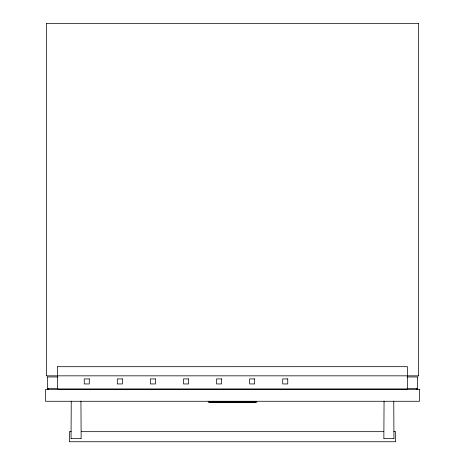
<?xml version="1.0" encoding="UTF-8"?>
<svg xmlns="http://www.w3.org/2000/svg" width="465" height="465" viewBox="0 0 465 465"><rect width="100%" height="100%" fill="white"/><g stroke="black" fill="none" stroke-linecap="round" stroke-linejoin="round"><path stroke-width="0.7" d="M48.064 389.298L48.064 388.513L48.064 389.408M46.605 23.413L46.605 375.906M47.471 376.941L47.471 388.589M71.25 401.15L71.04 438.611M81.148 438.611L80.939 401.15M384.061 401.15L383.852 438.611M393.96 438.611L393.75 401.15M418.395 375.906L418.395 23.413M416.913 389.391L416.936 388.513L416.826 389.408M417.529 388.589L417.529 376.941M46.674 23.483L418.326 23.483M47.506 376.976L57.84 376.941M80.939 438.408L71.25 438.408M393.75 438.408L384.061 438.408M418.326 375.836L46.674 375.836M417.494 388.548L407.16 388.589M407.16 376.941L417.494 376.976M57.84 388.589L47.506 388.548M209.355 402.08L255.645 402.08M225.304 402.167L228.792 402.167M229.297 402.167L233.453 402.167M233.709 402.167L237.133 402.167M237.563 402.167L239.806 402.167M69.762 431.671L71.215 431.671M81.387 431.671L383.613 431.671M393.785 431.671L395.238 431.671M69.762 441.75L395.238 441.75M395.436 431.752L395.436 441.669M69.564 431.752L69.564 441.669M57.55 366.699L57.66 388.932L407.474 388.932L407.474 366.676L57.55 366.699M89.286 378.905L84.246 378.905L84.246 383.945L89.286 383.945L89.286 378.905M122.365 378.905L117.32 378.905L117.32 383.945L122.365 383.945L122.365 378.905M155.438 378.905L150.398 378.905L150.398 383.945L155.438 383.945L155.438 378.905M188.517 378.905L183.477 378.905L183.477 383.945L188.517 383.945L188.517 378.905M221.59 378.905L216.551 378.905L216.551 383.945L221.59 383.945L221.59 378.905M254.669 378.905L249.629 378.905L249.629 383.945L254.669 383.945L254.669 378.905M287.748 378.905L282.708 378.905L282.708 383.945L287.748 383.945L287.748 378.905M419.54 389.455L45.46 389.455L45.46 401.272L419.54 401.272L419.54 389.455M256.913 401.946L208.088 401.946L256.907 401.969"/></g></svg>
